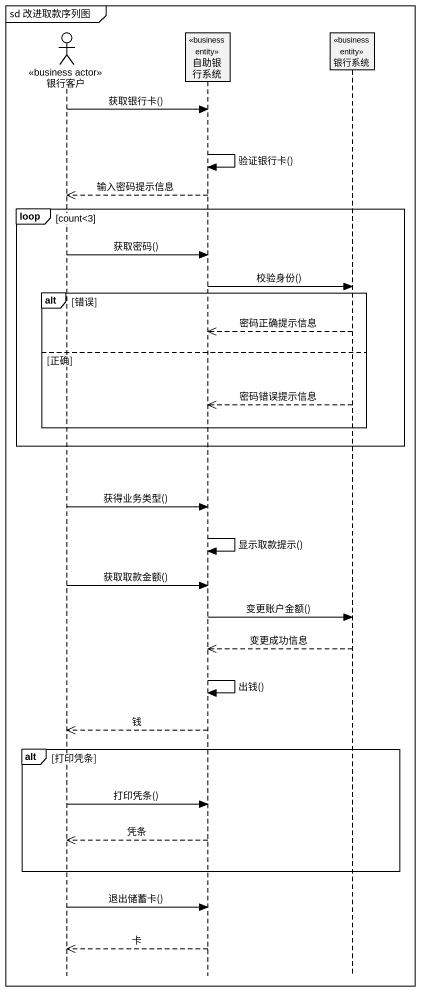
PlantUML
@startuml
mainframe sd 改进取款序列图
hide footbox
actor 银行客户 <<business actor>>
participant 自助银行系统 <<business entity>>
participant 银行系统 <<business entity>>

银行客户 -> 自助银行系统 : 获取银行卡()
自助银行系统 -> 自助银行系统 : 验证银行卡()
自助银行系统 -->> 银行客户 : 输入密码提示信息
loop count<3
  银行客户 -> 自助银行系统 : 获取密码()
  自助银行系统 -> 银行系统 : 校验身份()
  alt 错误
    银行系统 -->> 自助银行系统 : 密码正确提示信息
  else 正确
    银行系统 -->> 自助银行系统 : 密码错误提示信息
  end
end
银行客户 -> 自助银行系统 : 获得业务类型()
自助银行系统 -> 自助银行系统 : 显示取款提示()
银行客户 -> 自助银行系统 : 获取取款金额()
自助银行系统 -> 银行系统 : 变更账户金额()
银行系统 -->> 自助银行系统 : 变更成功信息
自助银行系统 -> 自助银行系统 : 出钱()
自助银行系统 -->> 银行客户 : 钱
alt 打印凭条
  银行客户 -> 自助银行系统 : 打印凭条()
  自助银行系统 -->> 银行客户 : 凭条
end
银行客户 -> 自助银行系统 : 退出储蓄卡()
自助银行系统 -->> 银行客户 : 卡
@enduml
